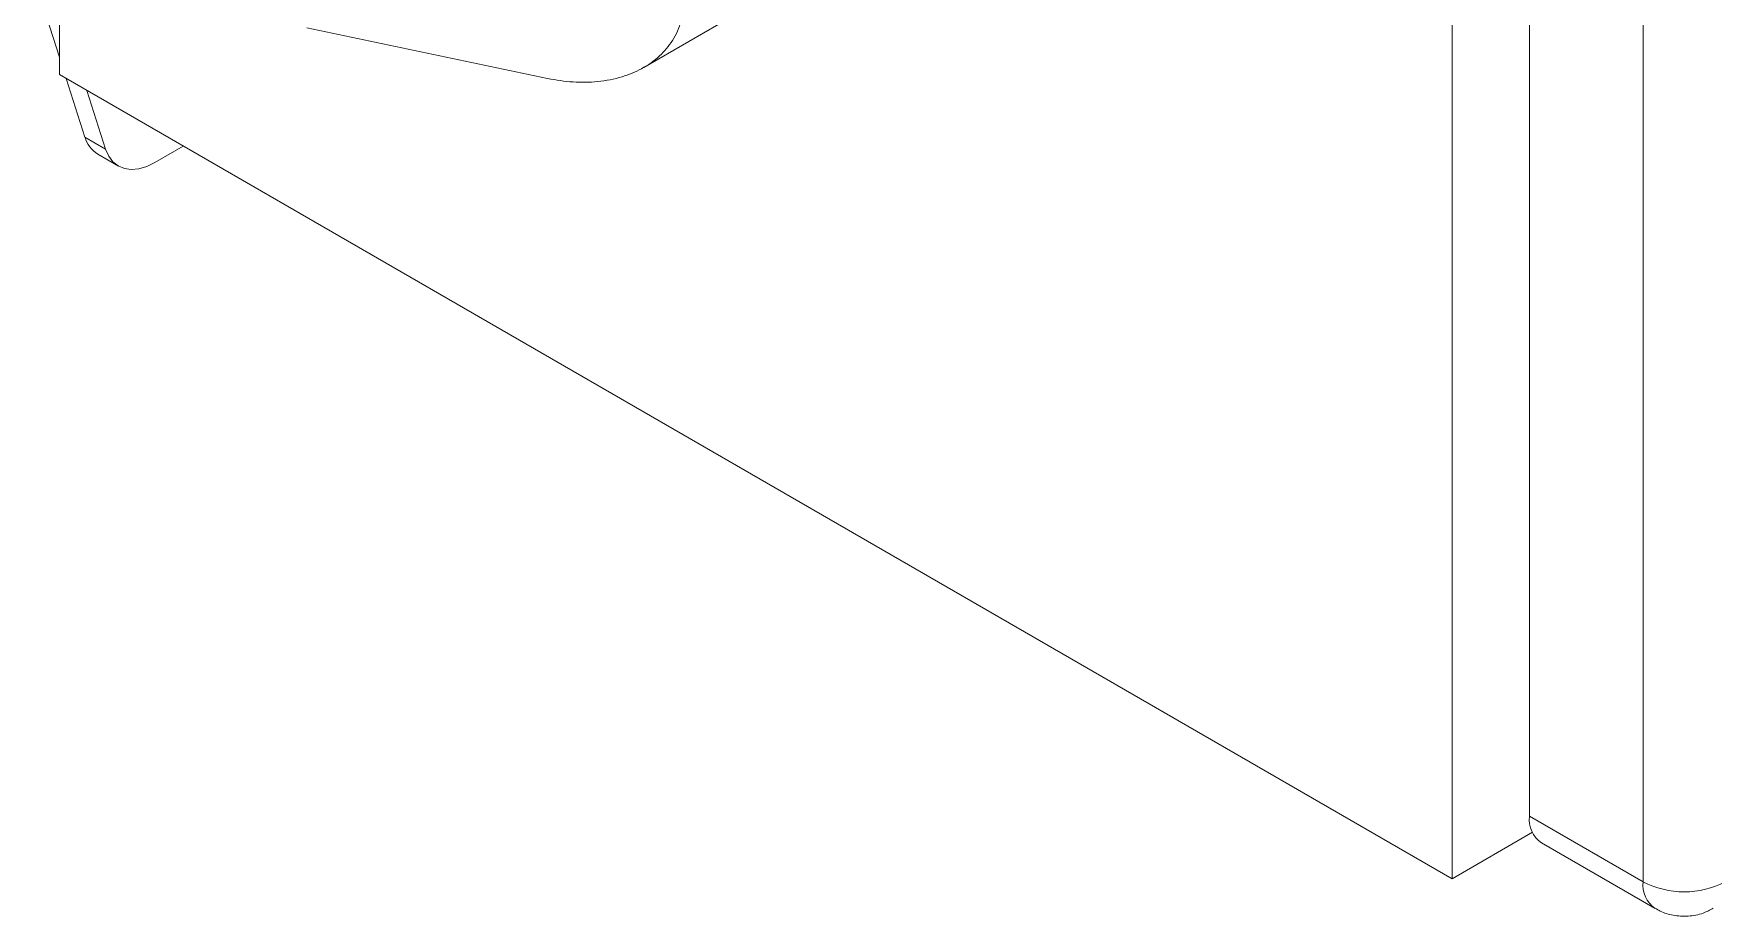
# Model space of a CAD drawing. Extents: x 4137 to 28680, y 2446 to 6814.
# Drawn here: x 24309.7 to 24454.7, y 6285.6 to 6361.8 of the extents above; entities that cross this region are included whole.
import ezdxf

# ---------------------------------------------------------------- set-up
doc = ezdxf.new("R2010")
doc.units = 0
doc.header["$LTSCALE"] = 0.5
doc.layers.get('0').update_dxf_attribs({"linetype": 'CONTINUOUS'})

msp = doc.modelspace()

# ---------------------------------------------------------------- linework, layer by layer
at = {"color": 7, "linetype": 'Continuous', "lineweight": 15}
for p, q in [((24311.89, 6666.93), (24311.89, 6358.27)), ((24311.89, 6666.93), (24311.89, 6358.27)), ((24311.89, 6666.93), (24311.89, 6358.27)), ((24311.89, 6666.93), (24311.89, 6358.27)), ((24432.17, 6597.49), (24432.17, 6288.84)), ((24432.17, 6597.49), (24432.17, 6288.84)), ((24432.17, 6597.49), (24432.17, 6288.84)), ((24432.17, 6597.49), (24432.17, 6288.84)), ((24438.85, 6294.24), (24438.85, 6589.52)), ((24438.85, 6294.24), (24438.85, 6589.52)), ((24438.85, 6294.24), (24438.85, 6589.52)), ((24438.85, 6294.24), (24438.85, 6589.52)), ((24448.65, 6583.86), (24448.65, 6288.58)), ((24448.65, 6583.86), (24448.65, 6288.58)), ((24448.65, 6583.86), (24448.65, 6288.58)), ((24448.65, 6583.86), (24448.65, 6288.58)), ((24311.89, 6359.77), (24309.66, 6366.71)), ((24311.89, 6359.77), (24309.66, 6366.71)), ((24311.89, 6359.77), (24309.66, 6366.71)), ((24311.89, 6359.77), (24309.66, 6366.71)), ((24362.36, 6358.9), (24373.69, 6365.44)), ((24362.36, 6358.9), (24373.69, 6365.44)), ((24362.36, 6358.9), (24373.69, 6365.44)), ((24362.36, 6358.9), (24373.69, 6365.44)), ((24333.25, 6362.31), (24354.05, 6357.94)), ((24333.25, 6362.31), (24354.05, 6357.94)), ((24333.25, 6362.31), (24354.05, 6357.94)), ((24333.25, 6362.31), (24354.05, 6357.94)), ((24311.89, 6358.27), (24432.17, 6288.84)), ((24311.89, 6358.27), (24432.17, 6288.84)), ((24311.89, 6358.27), (24432.17, 6288.84)), ((24311.89, 6358.27), (24432.17, 6288.84)), ((24314.1, 6352.87), (24312.48, 6357.93)), ((24314.1, 6352.87), (24312.48, 6357.93)), ((24314.1, 6352.87), (24312.48, 6357.93)), ((24314.1, 6352.87), (24312.48, 6357.93)), ((24314.26, 6356.91), (24315.88, 6351.84)), ((24314.26, 6356.91), (24315.88, 6351.84)), ((24314.26, 6356.91), (24315.88, 6351.84)), ((24314.26, 6356.91), (24315.88, 6351.84)), ((24315.88, 6351.84), (24314.1, 6352.87)), ((24315.88, 6351.84), (24314.1, 6352.87)), ((24315.88, 6351.84), (24314.1, 6352.87)), ((24315.88, 6351.84), (24314.1, 6352.87)), ((24315.2, 6351.4), (24316.99, 6350.37)), ((24315.2, 6351.4), (24316.99, 6350.37)), ((24315.2, 6351.4), (24316.99, 6350.37)), ((24315.2, 6351.4), (24316.99, 6350.37)), ((24320.14, 6350.69), (24322.58, 6352.1)), ((24320.14, 6350.69), (24322.58, 6352.1)), ((24320.14, 6350.69), (24322.58, 6352.1)), ((24320.14, 6350.69), (24322.58, 6352.1)), ((24448.65, 6288.58), (24438.85, 6294.24)), ((24448.65, 6288.58), (24438.85, 6294.24)), ((24448.65, 6288.58), (24438.85, 6294.24)), ((24448.65, 6288.58), (24438.85, 6294.24)), ((24432.17, 6288.84), (24439.11, 6292.85)), ((24432.17, 6288.84), (24439.11, 6292.85)), ((24432.17, 6288.84), (24439.11, 6292.85)), ((24432.17, 6288.84), (24439.11, 6292.85)), ((24439.89, 6291.93), (24449.7, 6286.27)), ((24439.89, 6291.93), (24449.7, 6286.27)), ((24439.89, 6291.93), (24449.7, 6286.27)), ((24439.89, 6291.93), (24449.7, 6286.27))]:
    msp.add_line(p, q, dxfattribs=at)
at = {"color": 7, "linetype": 'Continuous', "lineweight": 15, "flags": 128}
msp.add_lwpolyline([(24315.88, 6351.84), (24316.15, 6351.24), (24316.51, 6350.75), (24316.96, 6350.39), (24317.5, 6350.16), (24318.1, 6350.08), (24318.75, 6350.14), (24319.43, 6350.35), (24320.14, 6350.69)], dxfattribs=at)
msp.add_lwpolyline([(24315.88, 6351.84), (24316.15, 6351.24), (24316.51, 6350.75), (24316.96, 6350.39), (24317.5, 6350.16), (24318.1, 6350.08), (24318.75, 6350.14), (24319.43, 6350.35), (24320.14, 6350.69)], dxfattribs=at)
msp.add_lwpolyline([(24315.88, 6351.84), (24316.15, 6351.24), (24316.51, 6350.75), (24316.96, 6350.39), (24317.5, 6350.16), (24318.1, 6350.08), (24318.75, 6350.14), (24319.43, 6350.35), (24320.14, 6350.69)], dxfattribs=at)
msp.add_lwpolyline([(24315.88, 6351.84), (24316.15, 6351.24), (24316.51, 6350.75), (24316.96, 6350.39), (24317.5, 6350.16), (24318.1, 6350.08), (24318.75, 6350.14), (24319.43, 6350.35), (24320.14, 6350.69)], dxfattribs=at)
at = {"color": 7, "linetype": 'Continuous', "lineweight": 15}
for centre, radius, start, end in [((24316.48, 6353.51), 2.46, 195.0565, 238.7794), ((24316.48, 6353.51), 2.46, 195.0565, 238.7794), ((24316.48, 6353.51), 2.46, 195.0565, 238.7794), ((24316.48, 6353.51), 2.46, 195.0565, 238.7794), ((24441.24, 6293.93), 2.41, 172.6778, 236.0098), ((24441.24, 6293.93), 2.41, 172.6778, 236.0098), ((24441.24, 6293.93), 2.41, 172.6778, 236.0098), ((24441.24, 6293.93), 2.41, 172.6778, 236.0098), ((24452.21, 6295.46), 7.75, 242.6096, 297.3904), ((24452.21, 6295.46), 7.75, 242.6096, 297.3904), ((24452.21, 6295.46), 7.75, 242.6096, 297.3904), ((24452.21, 6295.46), 7.75, 242.6096, 297.3904)]:
    msp.add_arc(centre, radius, start, end, dxfattribs=at)
at = {"color": 8, "linetype": 'Continuous', "lineweight": 15}
msp.add_arc((24451.18, 6288.33), 2.54, 174.3865, 234.2193, dxfattribs=at)
msp.add_arc((24451.18, 6288.33), 2.54, 174.3865, 234.2193, dxfattribs=at)
msp.add_arc((24451.18, 6288.33), 2.54, 174.3865, 234.2193, dxfattribs=at)
msp.add_arc((24451.18, 6288.33), 2.54, 174.3865, 234.2193, dxfattribs=at)
at = {"color": 7, "linetype": 'Continuous', "lineweight": 15}
for points, knots in [([(24354.05, 6357.94), (24354.79, 6357.81), (24356.26, 6357.57), (24358.44, 6357.62), (24360.44, 6358.01), (24362.26, 6358.76), (24363.75, 6359.81), (24364.91, 6361.21), (24365.67, 6362.85), (24365.76, 6364.11), (24365.81, 6364.73)], [0, 0, 0, 0, 0.125442, 0.250088, 0.382533, 0.500071, 0.629263, 0.750161, 0.876453, 1, 1, 1, 1]), ([(24354.05, 6357.94), (24354.79, 6357.81), (24356.26, 6357.57), (24358.44, 6357.62), (24360.44, 6358.01), (24362.26, 6358.76), (24363.75, 6359.81), (24364.91, 6361.21), (24365.67, 6362.85), (24365.76, 6364.11), (24365.81, 6364.73)], [0, 0, 0, 0, 0.125442, 0.250088, 0.382533, 0.500071, 0.629263, 0.750161, 0.876453, 1, 1, 1, 1]), ([(24354.05, 6357.94), (24354.79, 6357.81), (24356.26, 6357.57), (24358.44, 6357.62), (24360.44, 6358.01), (24362.26, 6358.76), (24363.75, 6359.81), (24364.91, 6361.21), (24365.67, 6362.85), (24365.76, 6364.11), (24365.81, 6364.73)], [0, 0, 0, 0, 0.125442, 0.250088, 0.382533, 0.500071, 0.629263, 0.750161, 0.876453, 1, 1, 1, 1]), ([(24354.05, 6357.94), (24354.79, 6357.81), (24356.26, 6357.57), (24358.44, 6357.62), (24360.44, 6358.01), (24362.26, 6358.76), (24363.75, 6359.81), (24364.91, 6361.21), (24365.67, 6362.85), (24365.76, 6364.11), (24365.81, 6364.73)], [0, 0, 0, 0, 0.125442, 0.250088, 0.382533, 0.500071, 0.629263, 0.750161, 0.876453, 1, 1, 1, 1]), ([(24449.71, 6286.3), (24449.85, 6286.21), (24450.32, 6285.91), (24451.29, 6285.64), (24452.56, 6285.56), (24453.76, 6285.77), (24454.44, 6286.15), (24454.72, 6286.31)], [0, 0, 0, 0, 0.095298, 0.317804, 0.560721, 0.816091, 1, 1, 1, 1]), ([(24449.71, 6286.3), (24449.85, 6286.21), (24450.32, 6285.91), (24451.29, 6285.64), (24452.56, 6285.56), (24453.76, 6285.77), (24454.44, 6286.15), (24454.72, 6286.31)], [0, 0, 0, 0, 0.095298, 0.317804, 0.560721, 0.816091, 1, 1, 1, 1]), ([(24449.71, 6286.3), (24449.85, 6286.21), (24450.32, 6285.91), (24451.29, 6285.64), (24452.56, 6285.56), (24453.76, 6285.77), (24454.44, 6286.15), (24454.72, 6286.31)], [0, 0, 0, 0, 0.095298, 0.317804, 0.560721, 0.816091, 1, 1, 1, 1]), ([(24449.71, 6286.3), (24449.85, 6286.21), (24450.32, 6285.91), (24451.29, 6285.64), (24452.56, 6285.56), (24453.76, 6285.77), (24454.44, 6286.15), (24454.72, 6286.31)], [0, 0, 0, 0, 0.095298, 0.317804, 0.560721, 0.816091, 1, 1, 1, 1])]:
    msp.add_open_spline(points, degree=3, knots=knots, dxfattribs=at)

doc.saveas('drawing.dxf')
